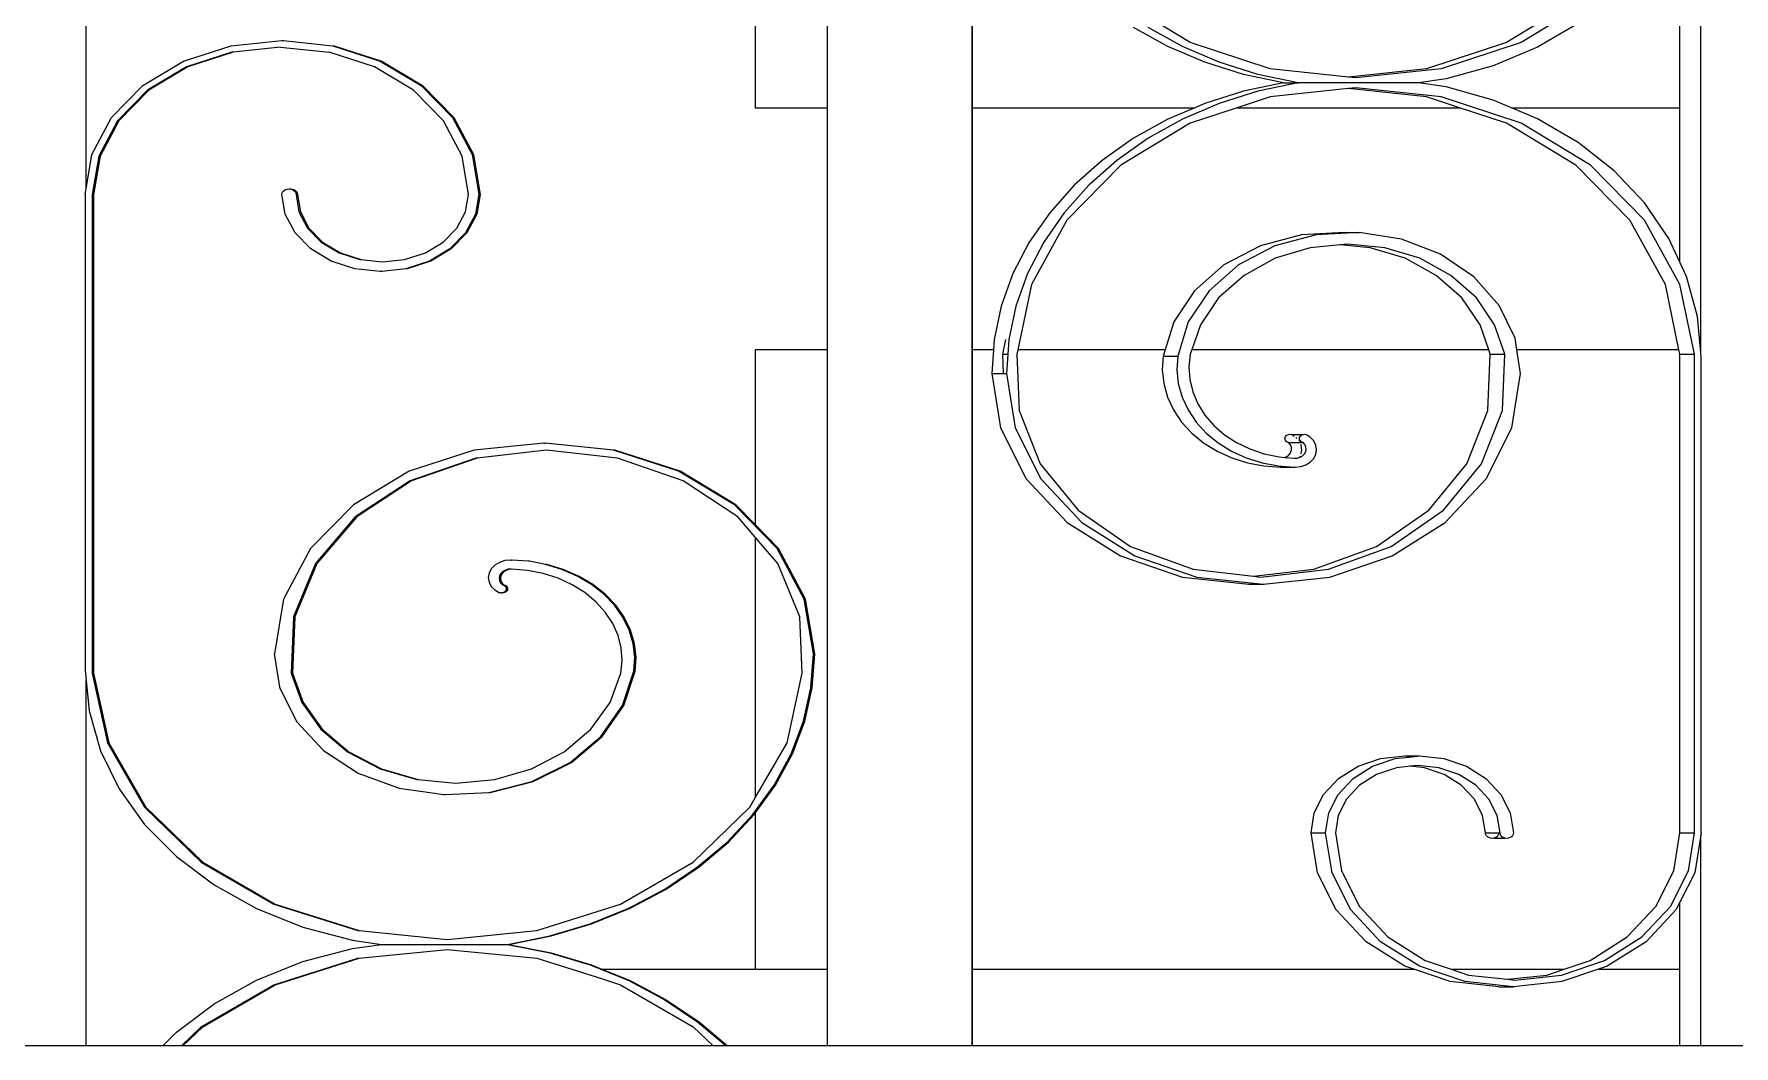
# Model space of a CAD drawing. Header units: millimetres. Extents: x 173236 to 801264, y -94969 to 615039.
# Drawn here: x 397119.9 to 397414.3, y -2873.8 to -2698.6 of the extents above; entities that cross this region are included whole.
import ezdxf

# ---------------------------------------------------------------- set-up
doc = ezdxf.new("R2010")
doc.units = ezdxf.units.MM
doc.header["$MEASUREMENT"] = 0
for name, color, linetype in [('VOX-A-ELEV-1-NEAR', 130, 'Continuous'), ('VOX-A-ELEV-3', 135, 'Continuous'), ('VOX-A-WALL-PATT', 233, 'Continuous')]:
    doc.layers.add(name, color=color, linetype=linetype)

# ---------------------------------------------------------------- blocks, each defined once
blk = doc.blocks.new('west stsircase')
at = {"layer": 'VOX-A-WALL-PATT'}
for p, q in [((1460969.84, -2523.82), (1460969.82, -2016.08)), ((1460932.27, -2035.48), (1460932.27, -2361.39)), ((1460816.43, -2375.41), (1460816.43, -2094.52)), ((1460944.8, -2361.39), (1460944.8, -2254.19)), ((1460969.89, -2361.39), (1460969.89, -2254.19)), ((1461096, -2403.85), (1461096, -2310.33)), ((1461092.39, -2361.39), (1461092.39, -2326.04)), ((1461007.61, -2350.11), (1460995.61, -2342.84)), ((1461074.36, -2342.84), (1461062.37, -2350.11)), ((1461076.89, -2342.84), (1461064.89, -2350.11)), ((1461003.74, -2350.81), (1460997.8, -2347.51)), ((1461006.27, -2350.81), (1461000.33, -2347.51)), ((1461074.77, -2346.79), (1461067.75, -2350.89)), ((1460833.3, -2353.31), (1460841.51, -2350.65)), ((1460841.62, -2351.78), (1460833.77, -2354.32)), ((1460841.86, -2351.78), (1460834, -2354.32)), ((1460841.51, -2350.65), (1460850.33, -2349.74)), ((1460841.86, -2351.78), (1460841.62, -2351.78)), ((1460850.06, -2350.91), (1460841.86, -2351.78)), ((1460850.06, -2350.91), (1460858.49, -2351.78)), ((1460850.33, -2349.74), (1460850.57, -2349.74)), ((1460850.57, -2349.74), (1460859.15, -2350.65)), ((1460866.35, -2354.32), (1460858.49, -2351.78)), ((1460859.15, -2350.65), (1460867.36, -2353.31)), ((1460859.15, -2350.65), (1460859.38, -2350.65)), ((1460859.38, -2350.65), (1460867.6, -2353.31)), ((1461010.1, -2353.53), (1461003.74, -2350.81)), ((1461012.63, -2353.53), (1461006.27, -2350.81)), ((1461021.45, -2354.67), (1461007.61, -2350.11)), ((1461062.37, -2350.11), (1461048.53, -2354.67)), ((1461064.89, -2350.11), (1461051.05, -2354.67)), ((1461067.75, -2350.89), (1461060.08, -2354.11)), ((1460826.24, -2357.55), (1460833.3, -2353.31)), ((1460833.77, -2354.32), (1460827.02, -2358.37)), ((1460834, -2354.32), (1460827.25, -2358.37)), ((1460873.09, -2358.37), (1460866.35, -2354.32)), ((1460867.36, -2353.31), (1460874.42, -2357.55)), ((1460867.6, -2353.31), (1460874.66, -2357.55)), ((1461016.8, -2355.63), (1461010.1, -2353.53)), ((1461019.33, -2355.63), (1461012.63, -2353.53)), ((1461034.99, -2356.1), (1461021.45, -2354.67)), ((1461048.53, -2354.67), (1461034.99, -2356.1)), ((1461051.05, -2354.67), (1461036.25, -2356.23)), ((1461060.08, -2354.11), (1461051.92, -2356.37)), ((1460820.83, -2363.07), (1460826.24, -2357.55)), ((1460874.42, -2357.55), (1460879.83, -2363.07)), ((1460874.66, -2357.55), (1460880.07, -2363.07)), ((1461023.75, -2357.09), (1461016.8, -2355.63)), ((1461023.75, -2357.09), (1461016.8, -2358.55)), ((1461026.27, -2357.09), (1461019.33, -2355.63)), ((1461026.27, -2357.09), (1461019.33, -2358.55)), ((1461023.75, -2357.09), (1461026.27, -2357.09)), ((1461047.14, -2357.09), (1461026.27, -2357.09)), ((1461036.25, -2356.23), (1461034.99, -2356.1)), ((1461051.92, -2356.37), (1461047.14, -2357.09)), ((1461051.92, -2357.8), (1461047.14, -2357.09)), ((1461060.08, -2360.07), (1461051.92, -2357.8)), ((1460827.02, -2358.37), (1460821.84, -2363.65)), ((1460827.25, -2358.37), (1460822.08, -2363.65)), ((1460878.27, -2363.65), (1460873.09, -2358.37)), ((1461012.63, -2360.65), (1461006.27, -2363.37)), ((1461010.1, -2360.65), (1461008.38, -2361.39)), ((1461016.8, -2358.55), (1461010.1, -2360.65)), ((1461019.33, -2358.55), (1461012.63, -2360.65)), ((1461021.45, -2359.5), (1461015.74, -2361.39)), ((1461034.99, -2358.08), (1461021.45, -2359.5)), ((1461036.25, -2357.95), (1461034.99, -2358.08)), ((1461048.53, -2359.5), (1461034.99, -2358.08)), ((1461051.05, -2359.5), (1461036.25, -2357.95)), ((1461054.23, -2361.39), (1461048.53, -2359.5)), ((1461064.89, -2364.07), (1461051.05, -2359.5)), ((1461063.22, -2361.39), (1461060.08, -2360.07)), ((1460817.42, -2369.49), (1460820.83, -2363.07)), ((1460821.84, -2363.65), (1460818.59, -2369.8)), ((1460822.08, -2363.65), (1460818.82, -2369.8)), ((1460881.52, -2369.8), (1460878.27, -2363.65)), ((1460879.83, -2363.07), (1460883.24, -2369.49)), ((1460880.07, -2363.07), (1460883.47, -2369.49)), ((1460932.27, -2361.39), (1460944.8, -2361.39)), ((1460944.8, -2403.33), (1460944.8, -2361.39)), ((1460969.89, -2361.39), (1461008.38, -2361.39)), ((1460969.89, -2403.33), (1460969.89, -2361.39)), ((1461003.74, -2363.37), (1460997.8, -2366.66)), ((1461006.27, -2363.37), (1461000.33, -2366.66)), ((1461008.38, -2361.39), (1461003.74, -2363.37)), ((1461015.74, -2361.39), (1461007.61, -2364.07)), ((1461015.74, -2361.39), (1461054.23, -2361.39)), ((1461062.37, -2364.07), (1461054.23, -2361.39)), ((1461063.22, -2361.39), (1461092.39, -2361.39)), ((1461067.75, -2363.29), (1461063.22, -2361.39)), ((1461074.77, -2367.39), (1461067.75, -2363.29)), ((1461092.39, -2388.13), (1461092.39, -2361.39)), ((1460997.8, -2366.66), (1460992.36, -2370.5)), ((1461000.33, -2366.66), (1460994.89, -2370.5)), ((1461007.61, -2364.07), (1460995.61, -2371.34)), ((1461074.36, -2371.34), (1461062.37, -2364.07)), ((1461076.89, -2371.34), (1461064.89, -2364.07)), ((1460816.43, -2375.41), (1460817.42, -2369.49)), ((1460883.24, -2369.49), (1460884.4, -2376.39)), ((1460883.47, -2369.49), (1460884.64, -2376.39)), ((1461080.98, -2372.29), (1461074.77, -2367.39)), ((1460818.59, -2369.8), (1460817.48, -2376.39)), ((1460818.82, -2369.8), (1460817.71, -2376.39)), ((1460882.63, -2376.39), (1460881.52, -2369.8)), ((1460995.61, -2371.34), (1460986.24, -2380.86)), ((1460992.36, -2370.5), (1460987.49, -2374.81)), ((1460994.89, -2370.5), (1460990.02, -2374.81)), ((1461083.73, -2380.86), (1461074.36, -2371.34)), ((1461086.26, -2380.86), (1461076.89, -2371.34)), ((1461086.25, -2377.87), (1461080.98, -2372.29)), ((1460816.26, -2376.39), (1460816.43, -2375.41)), ((1460850.94, -2375.57), (1460851.23, -2375.47)), ((1460851.23, -2375.47), (1460851.55, -2375.44)), ((1460851.55, -2375.44), (1460851.66, -2375.45)), ((1460851.66, -2375.45), (1460851.78, -2375.44)), ((1460851.78, -2375.44), (1460851.86, -2375.47)), ((1460851.86, -2375.47), (1460852.15, -2375.57)), ((1460851.86, -2375.47), (1460852.1, -2375.47)), ((1460852.1, -2375.47), (1460852.39, -2375.57)), ((1460987.49, -2374.81), (1460983.26, -2379.56)), ((1460990.02, -2374.81), (1460985.79, -2379.56)), ((1460816.26, -2376.39), (1460816.26, -2458.76)), ((1460817.48, -2376.39), (1460817.48, -2459.25)), ((1460817.48, -2376.39), (1460817.71, -2376.39)), ((1460817.71, -2376.39), (1460817.71, -2459.25)), ((1460850.33, -2376.39), (1460850.37, -2376.15)), ((1460850.91, -2379.84), (1460850.33, -2376.39)), ((1460850.37, -2376.15), (1460850.49, -2375.92)), ((1460850.49, -2375.92), (1460850.69, -2375.72)), ((1460850.69, -2375.72), (1460850.94, -2375.57)), ((1460852.15, -2375.57), (1460852.4, -2375.72)), ((1460852.39, -2375.57), (1460852.64, -2375.72)), ((1460852.4, -2375.72), (1460852.6, -2375.92)), ((1460852.6, -2375.92), (1460852.72, -2376.15)), ((1460852.64, -2375.72), (1460852.83, -2375.92)), ((1460852.72, -2376.15), (1460852.76, -2376.39)), ((1460852.76, -2376.39), (1460853.27, -2379.42)), ((1460852.76, -2376.39), (1460853, -2376.39)), ((1460852.83, -2375.92), (1460852.96, -2376.15)), ((1460852.96, -2376.15), (1460853, -2376.39)), ((1460853, -2376.39), (1460853.51, -2379.42)), ((1460882.13, -2379.42), (1460882.63, -2376.39)), ((1460884.4, -2376.39), (1460883.82, -2379.84)), ((1460884.64, -2376.39), (1460884.05, -2379.84)), ((1460884.4, -2376.39), (1460884.64, -2376.39)), ((1461090.48, -2384.03), (1461086.25, -2377.87)), ((1460852.61, -2383.05), (1460850.91, -2379.84)), ((1460853.27, -2379.42), (1460854.76, -2382.23)), ((1460853.51, -2379.42), (1460855, -2382.23)), ((1460880.63, -2382.23), (1460882.13, -2379.42)), ((1460883.82, -2379.84), (1460882.12, -2383.05)), ((1460884.05, -2379.84), (1460882.35, -2383.05)), ((1460983.26, -2379.56), (1460979.72, -2384.67)), ((1460986.24, -2380.86), (1460980.11, -2392.01)), ((1460985.79, -2379.56), (1460982.24, -2384.67)), ((1461089.87, -2392.01), (1461083.73, -2380.86)), ((1461092.39, -2392.01), (1461086.26, -2380.86)), ((1460855.32, -2385.81), (1460852.61, -2383.05)), ((1460854.76, -2382.23), (1460857.14, -2384.65)), ((1460855, -2382.23), (1460857.37, -2384.65)), ((1460878.26, -2384.65), (1460880.63, -2382.23)), ((1460882.12, -2383.05), (1460879.41, -2385.81)), ((1460882.35, -2383.05), (1460879.65, -2385.81)), ((1461026.85, -2383.4), (1461019.75, -2385.3)), ((1461029.38, -2383.4), (1461022.27, -2385.3)), ((1461034.31, -2383.01), (1461026.85, -2383.4)), ((1461036.84, -2383.01), (1461029.38, -2383.4)), ((1461034.31, -2383.01), (1461036.84, -2383.01)), ((1461044.18, -2384.15), (1461036.84, -2383.01)), ((1461050.95, -2386.75), (1461044.18, -2384.15)), ((1461092.39, -2388.13), (1461090.48, -2384.03)), ((1460858.85, -2387.93), (1460855.32, -2385.81)), ((1460857.14, -2384.65), (1460860.23, -2386.51)), ((1460857.37, -2384.65), (1460860.47, -2386.51)), ((1460860.23, -2386.51), (1460863.83, -2387.68)), ((1460860.47, -2386.51), (1460864.07, -2387.68)), ((1460871.56, -2387.68), (1460875.17, -2386.51)), ((1460875.17, -2386.51), (1460878.26, -2384.65)), ((1460879.41, -2385.81), (1460875.88, -2387.93)), ((1460879.65, -2385.81), (1460876.12, -2387.93)), ((1460979.72, -2384.67), (1460976.91, -2390.09)), ((1460982.24, -2384.67), (1460979.44, -2390.09)), ((1461019.75, -2385.3), (1461013.44, -2388.6)), ((1461022.27, -2385.3), (1461015.97, -2388.6)), ((1461028.39, -2385.62), (1461022.31, -2387.46)), ((1461033.57, -2385.12), (1461028.39, -2385.62)), ((1461034.83, -2385), (1461033.57, -2385.12)), ((1461038.74, -2385.62), (1461033.57, -2385.12)), ((1461041.27, -2385.62), (1461034.83, -2385)), ((1461044.82, -2387.46), (1461038.74, -2385.62)), ((1461047.35, -2387.46), (1461041.27, -2385.62)), ((1461056.71, -2390.66), (1461050.95, -2386.75)), ((1460862.96, -2389.26), (1460858.85, -2387.93)), ((1460867.36, -2389.72), (1460862.96, -2389.26)), ((1460863.83, -2387.68), (1460864.07, -2387.68)), ((1460864.07, -2387.68), (1460867.7, -2388.08)), ((1460867.36, -2389.72), (1460867.48, -2389.7)), ((1460867.6, -2389.72), (1460867.48, -2389.7)), ((1460871.77, -2389.26), (1460867.6, -2389.72)), ((1460867.7, -2388.08), (1460871.56, -2387.68)), ((1460875.88, -2387.93), (1460871.77, -2389.26)), ((1460872.01, -2389.26), (1460871.77, -2389.26)), ((1460876.12, -2387.93), (1460872.01, -2389.26)), ((1460976.91, -2390.09), (1460974.88, -2395.72)), ((1460979.44, -2390.09), (1460977.41, -2395.72)), ((1461013.44, -2388.6), (1461008.34, -2393.07)), ((1461015.97, -2388.6), (1461010.86, -2393.07)), ((1461022.31, -2387.46), (1461016.92, -2390.41)), ((1461050.21, -2390.41), (1461044.82, -2387.46)), ((1461052.74, -2390.41), (1461047.35, -2387.46)), ((1461093.56, -2390.62), (1461092.39, -2388.13)), ((1460980.11, -2392.01), (1460977.75, -2403.33)), ((1461008.34, -2393.07), (1461004.75, -2398.45)), ((1461010.86, -2393.07), (1461007.27, -2398.45)), ((1461016.92, -2390.41), (1461012.52, -2394.32)), ((1461054.61, -2394.32), (1461050.21, -2390.41)), ((1461057.14, -2394.32), (1461052.74, -2390.41)), ((1461061.11, -2395.61), (1461056.71, -2390.66)), ((1461092.23, -2403.33), (1461089.87, -2392.01)), ((1461094.9, -2404.07), (1461092.39, -2392.01)), ((1461095.43, -2397.52), (1461093.56, -2390.62)), ((1460974.88, -2395.72), (1460973.66, -2401.52)), ((1460977.41, -2395.72), (1460976.18, -2401.52)), ((1461012.52, -2394.32), (1461009.35, -2398.95)), ((1461057.78, -2398.95), (1461054.61, -2394.32)), ((1461060.3, -2398.95), (1461057.14, -2394.32)), ((1461063.86, -2401.31), (1461061.11, -2395.61)), ((1461004.75, -2398.45), (1461003.24, -2403.33)), ((1461007.27, -2398.45), (1461005.43, -2404.39)), ((1461009.35, -2398.95), (1461007.85, -2403.33)), ((1461059.28, -2403.33), (1461057.78, -2398.95)), ((1461062.06, -2404.07), (1461060.3, -2398.95)), ((1461096, -2403.85), (1461095.43, -2397.52)), ((1460973.66, -2401.52), (1460973.53, -2403.33)), ((1460975.6, -2401.52), (1460975.07, -2404.07)), ((1460976.18, -2401.52), (1460976, -2404.07)), ((1461064.17, -2403.33), (1461063.86, -2401.31)), ((1460932.27, -2403.33), (1460932.27, -2433.55)), ((1460944.8, -2403.33), (1460932.27, -2403.33)), ((1460944.8, -2510.53), (1460944.8, -2403.33)), ((1460973.53, -2403.33), (1460969.89, -2403.33)), ((1460969.89, -2510.53), (1460969.89, -2403.33)), ((1460973.53, -2403.33), (1460973.24, -2407.39)), ((1460975.07, -2404.07), (1460975.2, -2407.39)), ((1460975.07, -2404.07), (1460976, -2404.07)), ((1460976, -2404.07), (1460975.77, -2407.39)), ((1460977.75, -2403.33), (1460977.59, -2404.07)), ((1460977.59, -2404.07), (1460977.98, -2413.78)), ((1461003.24, -2403.33), (1460977.75, -2403.33)), ((1461002.91, -2404.39), (1461002.75, -2406.77)), ((1461003.24, -2403.33), (1461002.91, -2404.39)), ((1461002.91, -2404.39), (1461005.43, -2404.39)), ((1461005.43, -2404.39), (1461005.28, -2406.77)), ((1461007.6, -2404.07), (1461007.36, -2406.25)), ((1461007.85, -2403.33), (1461007.6, -2404.07)), ((1461059.28, -2403.33), (1461007.85, -2403.33)), ((1461059.16, -2413.78), (1461059.54, -2404.07)), ((1461059.54, -2404.07), (1461059.28, -2403.33)), ((1461059.54, -2404.07), (1461062.06, -2404.07)), ((1461061.68, -2413.78), (1461062.06, -2404.07)), ((1461092.23, -2403.33), (1461064.17, -2403.33)), ((1461064.8, -2407.39), (1461064.17, -2403.33)), ((1461092.38, -2404.07), (1461092.23, -2403.33)), ((1461092.38, -2404.07), (1461094.9, -2404.07)), ((1461092.38, -2486.93), (1461092.38, -2404.07)), ((1461094.9, -2486.93), (1461094.9, -2404.07)), ((1461096.06, -2404.56), (1461096, -2403.85)), ((1461096.06, -2486.93), (1461096.06, -2404.56)), ((1460973.24, -2407.39), (1460974.76, -2416.83)), ((1460973.24, -2407.39), (1460975.2, -2407.39)), ((1460975.2, -2407.39), (1460975.77, -2407.39)), ((1460975.77, -2407.39), (1460977.28, -2416.83)), ((1461002.75, -2406.77), (1461003, -2409.15)), ((1461005.28, -2406.77), (1461005.53, -2409.15)), ((1461007.36, -2406.25), (1461007.51, -2408.44)), ((1461063.28, -2416.83), (1461064.8, -2407.39)), ((1461003, -2409.15), (1461003.66, -2411.48)), ((1461005.53, -2409.15), (1461006.18, -2411.48)), ((1461007.51, -2408.44), (1461008.03, -2410.59)), ((1461008.03, -2410.59), (1461008.91, -2412.66)), ((1460977.98, -2413.78), (1460981.61, -2423.02)), ((1461003.66, -2411.48), (1461004.7, -2413.71)), ((1461004.7, -2413.71), (1461006.11, -2415.8)), ((1461006.18, -2411.48), (1461007.22, -2413.71)), ((1461007.22, -2413.71), (1461008.63, -2415.8)), ((1461008.91, -2412.66), (1461010.14, -2414.61)), ((1461055.52, -2423.02), (1461059.16, -2413.78)), ((1461058.04, -2423.02), (1461061.68, -2413.78)), ((1461006.11, -2415.8), (1461007.86, -2417.71)), ((1461008.63, -2415.8), (1461010.38, -2417.71)), ((1461010.14, -2414.61), (1461011.69, -2416.4)), ((1461011.69, -2416.4), (1461013.53, -2417.99)), ((1460895.68, -2419.44), (1460883.61, -2420.68)), ((1460895.68, -2419.44), (1460895.92, -2419.44)), ((1460907.76, -2420.68), (1460895.92, -2419.44)), ((1460974.76, -2416.83), (1460979.21, -2425.63)), ((1460977.28, -2416.83), (1460981.73, -2425.63)), ((1461007.86, -2417.71), (1461009.91, -2419.41)), ((1461009.91, -2419.41), (1461012.24, -2420.85)), ((1461010.38, -2417.71), (1461012.44, -2419.41)), ((1461012.44, -2419.41), (1461014.76, -2420.85)), ((1461013.53, -2417.99), (1461015.62, -2419.35)), ((1461015.62, -2419.35), (1461017.93, -2420.46)), ((1461023.98, -2418.64), (1461024.01, -2418.46)), ((1461024.01, -2418.83), (1461023.98, -2418.64)), ((1461024.01, -2418.46), (1461024.1, -2418.28)), ((1461024.09, -2419.01), (1461024.01, -2418.83)), ((1461024.23, -2419.16), (1461024.09, -2419.01)), ((1461024.1, -2418.28), (1461024.24, -2418.14)), ((1461024.41, -2419.27), (1461024.23, -2419.16)), ((1461024.24, -2418.14), (1461024.43, -2418.02)), ((1461024.62, -2419.35), (1461024.41, -2419.27)), ((1461024.43, -2418.02), (1461024.64, -2417.95)), ((1461024.92, -2419.69), (1461024.62, -2419.35)), ((1461024.62, -2419.35), (1461026.59, -2419.35)), ((1461024.64, -2417.95), (1461024.87, -2417.93)), ((1461024.87, -2417.93), (1461025.1, -2417.96)), ((1461025.1, -2417.96), (1461027.15, -2417.96)), ((1461025.2, -2418.02), (1461025.1, -2417.96)), ((1461025.62, -2418.28), (1461025.38, -2418.14)), ((1461026.05, -2418.64), (1461025.88, -2418.46)), ((1461026.45, -2419.07), (1461026.39, -2419.01)), ((1461026.5, -2419.16), (1461026.45, -2419.07)), ((1461026.5, -2418.64), (1461026.54, -2418.46)), ((1461026.53, -2418.83), (1461026.5, -2418.64)), ((1461026.62, -2419.01), (1461026.53, -2418.83)), ((1461026.54, -2418.46), (1461026.63, -2418.28)), ((1461026.59, -2419.35), (1461026.56, -2419.27)), ((1461026.59, -2419.35), (1461027.15, -2419.35)), ((1461026.75, -2419.16), (1461026.62, -2419.01)), ((1461026.63, -2418.28), (1461026.77, -2418.14)), ((1461026.94, -2419.27), (1461026.75, -2419.16)), ((1461026.77, -2418.14), (1461026.95, -2418.02)), ((1461027.15, -2419.35), (1461026.94, -2419.27)), ((1461026.95, -2418.02), (1461027.15, -2417.96)), ((1461027.15, -2417.96), (1461027.39, -2417.93)), ((1461027.45, -2419.69), (1461027.15, -2419.35)), ((1461027.39, -2417.93), (1461027.62, -2417.96)), ((1461028.39, -2418.44), (1461027.62, -2417.96)), ((1461028.98, -2419.07), (1461028.39, -2418.44)), ((1461029.35, -2419.8), (1461028.98, -2419.07)), ((1461058.83, -2425.63), (1461063.28, -2416.83)), ((1460883.61, -2420.68), (1460872.36, -2424.33)), ((1460883.87, -2422.04), (1460872.53, -2425.99)), ((1460884.1, -2422.04), (1460872.77, -2425.99)), ((1460884.1, -2422.04), (1460883.87, -2422.04)), ((1460896.16, -2420.68), (1460884.1, -2422.04)), ((1460908.45, -2422.04), (1460896.16, -2420.68)), ((1460919.01, -2424.33), (1460907.76, -2420.68)), ((1460907.99, -2420.68), (1460907.76, -2420.68)), ((1460919.25, -2424.33), (1460907.99, -2420.68)), ((1460919.79, -2425.99), (1460908.45, -2422.04)), ((1461012.24, -2420.85), (1461014.79, -2422.01)), ((1461014.76, -2420.85), (1461017.31, -2422.01)), ((1461014.79, -2422.01), (1461017.5, -2422.87)), ((1461017.31, -2422.01), (1461020.03, -2422.87)), ((1461017.93, -2420.46), (1461020.4, -2421.3)), ((1461020.4, -2421.3), (1461022.99, -2421.84)), ((1461022.99, -2421.84), (1461023.98, -2421.92)), ((1461023.98, -2421.92), (1461024.12, -2421.88)), ((1461023.98, -2421.92), (1461025.65, -2422.07)), ((1461024.12, -2421.88), (1461024.54, -2421.63)), ((1461024.54, -2421.63), (1461024.86, -2421.31)), ((1461024.86, -2421.31), (1461025.08, -2420.92)), ((1461025.11, -2420.08), (1461024.92, -2419.69)), ((1461025.08, -2420.92), (1461025.16, -2420.5)), ((1461025.16, -2420.5), (1461025.11, -2420.08)), ((1461025.65, -2422.07), (1461026.16, -2422.03)), ((1461026.16, -2422.03), (1461026.55, -2421.91)), ((1461026.55, -2421.91), (1461026.69, -2421.63)), ((1461026.55, -2421.91), (1461026.64, -2421.88)), ((1461026.64, -2421.88), (1461027.06, -2421.63)), ((1461026.82, -2419.8), (1461026.77, -2419.69)), ((1461026.95, -2420.59), (1461026.82, -2419.8)), ((1461026.83, -2421.31), (1461026.95, -2420.59)), ((1461027.06, -2421.63), (1461027.39, -2421.31)), ((1461027.39, -2421.31), (1461027.6, -2420.92)), ((1461027.63, -2420.08), (1461027.45, -2419.69)), ((1461027.6, -2420.92), (1461027.68, -2420.5)), ((1461027.68, -2420.5), (1461027.63, -2420.08)), ((1461028.39, -2422.73), (1461028.98, -2422.1)), ((1461028.98, -2422.1), (1461029.35, -2421.37)), ((1461029.47, -2420.59), (1461029.35, -2419.8)), ((1461029.35, -2421.37), (1461029.47, -2420.59)), ((1460872.36, -2424.33), (1460862.69, -2430.13)), ((1460928.67, -2430.13), (1460919.01, -2424.33)), ((1460928.91, -2430.13), (1460919.25, -2424.33)), ((1460981.61, -2423.02), (1460988.22, -2431.08)), ((1461017.5, -2422.87), (1461020.34, -2423.41)), ((1461020.03, -2422.87), (1461022.87, -2423.41)), ((1461020.34, -2423.41), (1461023.24, -2423.62)), ((1461022.87, -2423.41), (1461024.2, -2423.52)), ((1461023.24, -2423.62), (1461024.2, -2423.52)), ((1461023.24, -2423.62), (1461025.77, -2423.62)), ((1461024.2, -2423.52), (1461024.23, -2423.51)), ((1461024.23, -2423.51), (1461025.77, -2423.62)), ((1461025.77, -2423.62), (1461026.73, -2423.52)), ((1461026.73, -2423.52), (1461027.62, -2423.22)), ((1461027.62, -2423.22), (1461028.39, -2422.73)), ((1461048.91, -2431.08), (1461055.52, -2423.02)), ((1461051.44, -2431.08), (1461058.04, -2423.02)), ((1460872.53, -2425.99), (1460863.03, -2432.24)), ((1460872.77, -2425.99), (1460863.27, -2432.24)), ((1460929.29, -2432.24), (1460919.79, -2425.99)), ((1460979.21, -2425.63), (1460986.28, -2433.19)), ((1460981.73, -2425.63), (1460988.81, -2433.19)), ((1461051.76, -2433.19), (1461058.83, -2425.63)), ((1460862.69, -2430.13), (1460855.28, -2437.69)), ((1460936.09, -2437.69), (1460928.67, -2430.13)), ((1460932.27, -2433.55), (1460928.91, -2430.13)), ((1460988.22, -2431.08), (1460997.28, -2437.33)), ((1461039.85, -2437.33), (1461048.91, -2431.08)), ((1461042.37, -2437.33), (1461051.44, -2431.08)), ((1460863.03, -2432.24), (1460856.11, -2440.3)), ((1460863.27, -2432.24), (1460856.34, -2440.3)), ((1460932.27, -2435.71), (1460929.29, -2432.24)), ((1460936.32, -2437.69), (1460932.27, -2433.55)), ((1460986.28, -2433.19), (1460995.5, -2438.99)), ((1460988.81, -2433.19), (1460998.03, -2438.99)), ((1461042.54, -2438.99), (1461051.76, -2433.19)), ((1460932.27, -2435.71), (1460932.27, -2480.88)), ((1460936.21, -2440.3), (1460932.27, -2435.71)), ((1460997.28, -2437.33), (1461008.1, -2441.28)), ((1461029.03, -2441.28), (1461039.85, -2437.33)), ((1461031.56, -2441.28), (1461042.37, -2437.33)), ((1460855.28, -2437.69), (1460850.62, -2446.49)), ((1460887.99, -2440.1), (1460887.19, -2440.59)), ((1460888.93, -2439.8), (1460887.99, -2440.1)), ((1460889.93, -2439.7), (1460888.93, -2439.8)), ((1460889.93, -2439.7), (1460890.07, -2439.71)), ((1460890.17, -2439.7), (1460890.07, -2439.71)), ((1460892.98, -2439.91), (1460890.17, -2439.7)), ((1460893.21, -2439.91), (1460892.98, -2439.91)), ((1460895.95, -2440.45), (1460893.21, -2439.91)), ((1460940.75, -2446.49), (1460936.09, -2437.69)), ((1460940.98, -2446.49), (1460936.32, -2437.69)), ((1460995.5, -2438.99), (1461006.24, -2442.64)), ((1460998.03, -2438.99), (1461008.76, -2442.64)), ((1461031.8, -2442.64), (1461042.54, -2438.99)), ((1460856.11, -2440.3), (1460852.3, -2449.54)), ((1460856.34, -2440.3), (1460852.53, -2449.54)), ((1460886.18, -2441.95), (1460886.05, -2442.73)), ((1460886.05, -2442.73), (1460886.18, -2443.52)), ((1460886.57, -2441.22), (1460886.18, -2441.95)), ((1460887.19, -2440.59), (1460886.57, -2441.22)), ((1460888.02, -2442.4), (1460887.93, -2442.81)), ((1460887.93, -2442.81), (1460887.98, -2443.24)), ((1460888.24, -2442.01), (1460888.02, -2442.4)), ((1460888.25, -2442.4), (1460888.16, -2442.81)), ((1460888.16, -2442.81), (1460888.22, -2443.24)), ((1460888.58, -2441.69), (1460888.24, -2442.01)), ((1460888.47, -2442.01), (1460888.25, -2442.4)), ((1460888.81, -2441.69), (1460888.47, -2442.01)), ((1460889.02, -2441.44), (1460888.58, -2441.69)), ((1460889.25, -2441.44), (1460888.81, -2441.69)), ((1460889.52, -2441.29), (1460889.02, -2441.44)), ((1460889.76, -2441.29), (1460889.25, -2441.44)), ((1460889.76, -2441.29), (1460889.52, -2441.29)), ((1460890.06, -2441.25), (1460889.76, -2441.29)), ((1460892.85, -2441.48), (1460890.06, -2441.25)), ((1460895.56, -2442.02), (1460892.85, -2441.48)), ((1460898.15, -2442.86), (1460895.56, -2442.02)), ((1460898.8, -2441.31), (1460895.95, -2440.45)), ((1460896.19, -2440.45), (1460895.95, -2440.45)), ((1460899.04, -2441.31), (1460896.19, -2440.45)), ((1460900.57, -2443.97), (1460898.15, -2442.86)), ((1460901.47, -2442.47), (1460898.8, -2441.31)), ((1460901.7, -2442.47), (1460899.04, -2441.31)), ((1460903.9, -2443.91), (1460901.47, -2442.47)), ((1460904.14, -2443.91), (1460901.7, -2442.47)), ((1460940.02, -2449.54), (1460936.21, -2440.3)), ((1461006.24, -2442.64), (1461017.76, -2443.88)), ((1461008.1, -2441.28), (1461018.57, -2442.49)), ((1461008.76, -2442.64), (1461020.28, -2443.88)), ((1461018.57, -2442.49), (1461029.03, -2441.28)), ((1461018.57, -2442.49), (1461019.83, -2442.64)), ((1461019.83, -2442.64), (1461031.56, -2441.28)), ((1461020.28, -2443.88), (1461031.8, -2442.64)), ((1460886.18, -2443.52), (1460886.57, -2444.25)), ((1460886.57, -2444.25), (1460887.19, -2444.88)), ((1460887.19, -2444.88), (1460887.99, -2445.36)), ((1460887.98, -2443.24), (1460888.17, -2443.63)), ((1460888.23, -2445.39), (1460887.99, -2445.36)), ((1460888.17, -2443.63), (1460888.49, -2443.97)), ((1460888.22, -2443.24), (1460888.41, -2443.63)), ((1460888.23, -2445.39), (1460888.36, -2445.38)), ((1460888.47, -2445.39), (1460888.36, -2445.38)), ((1460888.41, -2443.63), (1460888.73, -2443.97)), ((1460888.69, -2445.3), (1460888.47, -2445.39)), ((1460888.71, -2445.37), (1460888.47, -2445.39)), ((1460888.49, -2443.97), (1460888.71, -2444.05)), ((1460888.49, -2443.97), (1460888.73, -2443.97)), ((1460888.89, -2445.18), (1460888.69, -2445.3)), ((1460888.71, -2444.05), (1460888.9, -2444.16)), ((1460888.93, -2445.3), (1460888.71, -2445.37)), ((1460888.73, -2443.97), (1460888.95, -2444.05)), ((1460889.04, -2445.04), (1460888.89, -2445.18)), ((1460888.9, -2444.16), (1460889.05, -2444.31)), ((1460889.12, -2445.18), (1460888.93, -2445.3)), ((1460888.95, -2444.05), (1460889.14, -2444.16)), ((1460889.13, -2444.86), (1460889.04, -2445.04)), ((1460889.05, -2444.31), (1460889.14, -2444.49)), ((1460889.27, -2445.04), (1460889.12, -2445.18)), ((1460889.16, -2444.68), (1460889.13, -2444.86)), ((1460889.14, -2444.16), (1460889.28, -2444.31)), ((1460889.14, -2444.49), (1460889.16, -2444.68)), ((1460889.37, -2444.86), (1460889.27, -2445.04)), ((1460889.28, -2444.31), (1460889.37, -2444.49)), ((1460889.37, -2444.49), (1460889.4, -2444.68)), ((1460889.4, -2444.68), (1460889.37, -2444.86)), ((1460902.76, -2445.33), (1460900.57, -2443.97)), ((1460904.69, -2446.92), (1460902.76, -2445.33)), ((1460906.06, -2445.61), (1460903.9, -2443.91)), ((1460906.3, -2445.61), (1460904.14, -2443.91)), ((1460907.89, -2447.52), (1460906.06, -2445.61)), ((1460908.13, -2447.52), (1460906.3, -2445.61)), ((1461017.76, -2443.88), (1461020.28, -2443.88)), ((1460850.62, -2446.49), (1460849.03, -2455.93)), ((1460906.32, -2448.71), (1460904.69, -2446.92)), ((1460907.6, -2450.66), (1460906.32, -2448.71)), ((1460909.37, -2449.61), (1460907.89, -2447.52)), ((1460909.61, -2449.61), (1460908.13, -2447.52)), ((1460942.34, -2455.93), (1460940.75, -2446.49)), ((1460942.57, -2455.93), (1460940.98, -2446.49)), ((1460852.3, -2449.54), (1460851.9, -2459.25)), ((1460852.53, -2449.54), (1460852.13, -2459.25)), ((1460908.53, -2452.73), (1460907.6, -2450.66)), ((1460910.46, -2451.84), (1460909.37, -2449.61)), ((1460910.7, -2451.84), (1460909.61, -2449.61)), ((1460911.15, -2454.17), (1460910.46, -2451.84)), ((1460911.38, -2454.17), (1460910.7, -2451.84)), ((1460940.42, -2459.25), (1460940.02, -2449.54)), ((1460909.07, -2454.88), (1460908.53, -2452.73)), ((1460909.22, -2457.07), (1460909.07, -2454.88)), ((1460911.41, -2456.55), (1460911.15, -2454.17)), ((1460911.65, -2456.55), (1460911.38, -2454.17)), ((1460850.01, -2462.01), (1460849.03, -2455.93)), ((1460908.98, -2459.25), (1460909.22, -2457.07)), ((1460911.25, -2458.93), (1460911.41, -2456.55)), ((1460911.48, -2458.93), (1460911.65, -2456.55)), ((1460941.91, -2461.8), (1460942.34, -2455.93)), ((1460942.14, -2461.8), (1460942.57, -2455.93)), ((1460942.34, -2455.93), (1460942.57, -2455.93)), ((1460816.26, -2458.76), (1460816.43, -2460.52)), ((1460816.43, -2523.82), (1460816.43, -2460.52)), ((1460816.43, -2460.52), (1460816.92, -2465.8)), ((1460817.48, -2459.25), (1460820.11, -2471.31)), ((1460817.48, -2459.25), (1460817.71, -2459.25)), ((1460817.71, -2459.25), (1460820.34, -2471.31)), ((1460851.9, -2459.25), (1460852.13, -2459.25)), ((1460851.9, -2459.25), (1460853.74, -2464.36)), ((1460852.13, -2459.25), (1460853.98, -2464.36)), ((1460907.14, -2464.36), (1460908.98, -2459.25)), ((1460909.32, -2464.87), (1460911.25, -2458.93)), ((1460909.55, -2464.87), (1460911.48, -2458.93)), ((1460911.25, -2458.93), (1460911.48, -2458.93)), ((1460937.79, -2471.31), (1460940.42, -2459.25)), ((1460850.01, -2462.01), (1460852.9, -2467.71)), ((1460940.62, -2467.59), (1460941.91, -2461.8)), ((1460940.85, -2467.59), (1460942.14, -2461.8)), ((1460816.92, -2465.8), (1460818.89, -2472.7)), ((1460853.74, -2464.36), (1460857.06, -2469)), ((1460853.98, -2464.36), (1460857.29, -2469)), ((1460903.82, -2469), (1460907.14, -2464.36)), ((1460905.56, -2470.25), (1460909.32, -2464.87)), ((1460905.79, -2470.25), (1460909.55, -2464.87)), ((1460852.9, -2467.71), (1460857.51, -2472.66)), ((1460857.06, -2469), (1460861.67, -2472.91)), ((1460857.29, -2469), (1460861.91, -2472.91)), ((1460899.21, -2472.91), (1460903.82, -2469)), ((1460938.49, -2473.23), (1460940.62, -2467.59)), ((1460938.73, -2473.23), (1460940.85, -2467.59)), ((1460820.11, -2471.31), (1460826.54, -2482.46)), ((1460820.34, -2471.31), (1460826.78, -2482.46)), ((1460857.51, -2472.66), (1460863.55, -2476.57)), ((1460900.21, -2474.72), (1460905.56, -2470.25)), ((1460900.44, -2474.72), (1460905.79, -2470.25)), ((1460932.27, -2480.88), (1460937.79, -2471.31)), ((1460818.89, -2472.7), (1460822.12, -2479.29)), ((1460861.67, -2472.91), (1460867.32, -2475.86)), ((1460861.91, -2472.91), (1460867.55, -2475.86)), ((1460893.56, -2475.86), (1460899.21, -2472.91)), ((1460893.6, -2478.01), (1460900.21, -2474.72)), ((1460893.84, -2478.01), (1460900.44, -2474.72)), ((1460935.55, -2478.65), (1460938.49, -2473.23)), ((1460935.79, -2478.65), (1460938.73, -2473.23)), ((1461033.29, -2477.51), (1461036.65, -2475.39)), ((1461035.81, -2477.51), (1461039.18, -2475.39)), ((1461036.65, -2475.39), (1461040.57, -2474.06)), ((1461039.18, -2475.39), (1461043.1, -2474.06)), ((1461040.57, -2474.06), (1461044.78, -2473.6)), ((1461043.1, -2474.06), (1461046.04, -2473.74)), ((1461045.72, -2475.38), (1461043.3, -2475.64)), ((1461044.78, -2473.6), (1461046.04, -2473.74)), ((1461044.78, -2473.6), (1461047.3, -2473.6)), ((1461046.99, -2475.24), (1461045.72, -2475.38)), ((1461048.15, -2475.64), (1461045.72, -2475.38)), ((1461046.04, -2473.74), (1461047.3, -2473.6)), ((1461050.67, -2475.64), (1461046.99, -2475.24)), ((1461047.3, -2473.6), (1461051.51, -2474.06)), ((1461051.51, -2474.06), (1461055.43, -2475.39)), ((1461055.43, -2475.39), (1461058.8, -2477.51)), ((1460863.55, -2476.57), (1460870.64, -2479.17)), ((1460867.32, -2475.86), (1460873.69, -2477.7)), ((1460867.55, -2475.86), (1460873.93, -2477.7)), ((1460873.69, -2477.7), (1460873.93, -2477.7)), ((1460873.93, -2477.7), (1460880.44, -2478.32)), ((1460880.44, -2478.32), (1460887.19, -2477.7)), ((1460886.15, -2479.92), (1460893.6, -2478.01)), ((1460886.39, -2479.92), (1460893.84, -2478.01)), ((1460887.19, -2477.7), (1460893.56, -2475.86)), ((1461030.7, -2480.27), (1461033.29, -2477.51)), ((1461033.23, -2480.27), (1461035.81, -2477.51)), ((1461039.86, -2476.81), (1461036.91, -2478.67)), ((1461043.3, -2475.64), (1461039.86, -2476.81)), ((1461051.59, -2476.81), (1461048.15, -2475.64)), ((1461054.11, -2476.81), (1461050.67, -2475.64)), ((1461054.54, -2478.67), (1461051.59, -2476.81)), ((1461057.06, -2478.67), (1461054.11, -2476.81)), ((1461058.8, -2477.51), (1461061.38, -2480.27)), ((1460822.12, -2479.29), (1460826.54, -2485.45)), ((1460870.64, -2479.17), (1460878.34, -2480.31)), ((1460878.34, -2480.31), (1460878.57, -2480.31)), ((1460878.57, -2480.31), (1460886.15, -2479.92)), ((1460886.15, -2479.92), (1460886.39, -2479.92)), ((1460931.36, -2482.46), (1460932.27, -2480.88)), ((1460931.84, -2483.76), (1460935.55, -2478.65)), ((1460932.27, -2483.5), (1460935.79, -2478.65)), ((1461029.08, -2483.48), (1461030.7, -2480.27)), ((1461031.6, -2483.48), (1461033.23, -2480.27)), ((1461034.64, -2481.09), (1461033.22, -2483.9)), ((1461036.91, -2478.67), (1461034.64, -2481.09)), ((1461056.8, -2481.09), (1461054.54, -2478.67)), ((1461058.23, -2483.9), (1461056.8, -2481.09)), ((1461059.33, -2481.09), (1461057.06, -2478.67)), ((1461060.75, -2483.9), (1461059.33, -2481.09)), ((1461061.38, -2480.27), (1461063, -2483.48)), ((1460826.54, -2482.46), (1460836.36, -2491.98)), ((1460826.78, -2482.46), (1460836.6, -2491.98)), ((1460921.54, -2491.98), (1460931.36, -2482.46)), ((1460927.4, -2488.51), (1460931.84, -2483.76)), ((1460927.64, -2488.51), (1460932.07, -2483.76)), ((1460932.07, -2483.76), (1460932.27, -2483.5)), ((1460932.27, -2483.5), (1460932.27, -2510.53)), ((1461028.53, -2486.93), (1461029.08, -2483.48)), ((1461031.05, -2486.93), (1461031.6, -2483.48)), ((1461033.22, -2483.9), (1461032.73, -2486.93)), ((1461058.71, -2486.93), (1461058.23, -2483.9)), ((1461061.24, -2486.93), (1461060.75, -2483.9)), ((1461063, -2483.48), (1461063.56, -2486.93)), ((1460826.54, -2485.45), (1460832.07, -2491.03)), ((1461029.63, -2493.83), (1461028.53, -2486.93)), ((1461028.53, -2486.93), (1461031.05, -2486.93)), ((1461032.16, -2493.83), (1461031.05, -2486.93)), ((1461032.73, -2486.93), (1461033.79, -2493.52)), ((1461058.75, -2487.17), (1461058.71, -2486.93)), ((1461058.71, -2486.93), (1461061.03, -2486.93)), ((1461058.87, -2487.4), (1461058.75, -2487.17)), ((1461060.99, -2487.17), (1461060.88, -2487.4)), ((1461061.03, -2486.93), (1461060.99, -2487.17)), ((1461061.03, -2486.93), (1461061.24, -2486.93)), ((1461061.28, -2487.17), (1461061.24, -2486.93)), ((1461061.39, -2487.4), (1461061.28, -2487.17)), ((1461063.52, -2487.17), (1461063.4, -2487.4)), ((1461063.56, -2486.93), (1461063.52, -2487.17)), ((1461091.32, -2493.52), (1461092.38, -2486.93)), ((1461092.38, -2486.93), (1461094.9, -2486.93)), ((1461093.85, -2493.52), (1461094.9, -2486.93)), ((1461096, -2487.33), (1461094.96, -2493.83)), ((1461096.06, -2486.93), (1461096, -2487.33)), ((1461096, -2523.82), (1461096, -2487.33)), ((1460922.3, -2492.82), (1460927.4, -2488.51)), ((1460922.54, -2492.82), (1460927.64, -2488.51)), ((1461059.05, -2487.6), (1461058.87, -2487.4)), ((1461059.29, -2487.75), (1461059.05, -2487.6)), ((1461059.57, -2487.85), (1461059.29, -2487.75)), ((1461059.87, -2487.88), (1461059.57, -2487.85)), ((1461060.17, -2487.85), (1461059.87, -2487.88)), ((1461060.45, -2487.75), (1461060.17, -2487.85)), ((1461060.17, -2487.85), (1461062.1, -2487.85)), ((1461060.69, -2487.6), (1461060.45, -2487.75)), ((1461060.88, -2487.4), (1461060.69, -2487.6)), ((1461061.58, -2487.6), (1461061.39, -2487.4)), ((1461061.82, -2487.75), (1461061.58, -2487.6)), ((1461062.1, -2487.85), (1461061.82, -2487.75)), ((1461062.4, -2487.88), (1461062.1, -2487.85)), ((1461062.7, -2487.85), (1461062.4, -2487.88)), ((1461062.98, -2487.75), (1461062.7, -2487.85)), ((1461063.22, -2487.6), (1461062.98, -2487.75)), ((1461063.4, -2487.4), (1461063.22, -2487.6)), ((1460832.07, -2491.03), (1460838.58, -2495.93)), ((1460836.36, -2491.98), (1460848.93, -2499.25)), ((1460836.6, -2491.98), (1460849.17, -2499.25)), ((1460908.97, -2499.25), (1460921.54, -2491.98)), ((1460916.6, -2496.66), (1460922.3, -2492.82)), ((1460916.83, -2496.66), (1460922.54, -2492.82)), ((1460838.58, -2495.93), (1460845.93, -2500.03)), ((1461032.88, -2500.25), (1461029.63, -2493.83)), ((1461035.4, -2500.25), (1461032.16, -2493.83)), ((1461033.79, -2493.52), (1461036.9, -2499.67)), ((1461088.22, -2499.67), (1461091.32, -2493.52)), ((1461090.74, -2499.67), (1461093.85, -2493.52)), ((1461094.96, -2493.83), (1461092.39, -2498.9)), ((1460910.37, -2499.95), (1460916.6, -2496.66)), ((1460910.61, -2499.95), (1460916.83, -2496.66)), ((1461092.39, -2498.9), (1461091.71, -2500.25)), ((1461092.39, -2510.53), (1461092.39, -2498.9)), ((1460845.93, -2500.03), (1460853.97, -2503.25)), ((1460848.93, -2499.25), (1460863.44, -2503.82)), ((1460849.17, -2499.25), (1460863.67, -2503.82)), ((1460894.46, -2503.82), (1460908.97, -2499.25)), ((1460903.71, -2502.67), (1460910.37, -2499.95)), ((1460903.94, -2502.67), (1460910.61, -2499.95)), ((1461038.05, -2505.77), (1461032.88, -2500.25)), ((1461040.57, -2505.77), (1461035.4, -2500.25)), ((1461036.9, -2499.67), (1461041.84, -2504.95)), ((1461083.28, -2504.95), (1461088.22, -2499.67)), ((1461085.8, -2504.95), (1461090.74, -2499.67)), ((1461091.71, -2500.25), (1461086.54, -2505.77)), ((1460853.97, -2503.25), (1460862.52, -2505.52)), ((1460863.44, -2503.82), (1460863.67, -2503.82)), ((1460863.67, -2503.82), (1460878.95, -2505.37)), ((1460878.95, -2505.37), (1460894.46, -2503.82)), ((1460889.4, -2506.23), (1460896.69, -2504.77)), ((1460889.64, -2506.23), (1460896.92, -2504.77)), ((1460896.69, -2504.77), (1460903.71, -2502.67)), ((1460896.92, -2504.77), (1460903.94, -2502.67)), ((1461041.84, -2504.95), (1461048.28, -2509)), ((1461076.84, -2509), (1461083.28, -2504.95)), ((1461079.36, -2509), (1461085.8, -2504.95)), ((1460853.97, -2509.21), (1460862.52, -2506.95)), ((1460862.52, -2505.52), (1460867.54, -2506.23)), ((1460862.52, -2506.95), (1460867.54, -2506.23)), ((1460863.67, -2508.64), (1460878.95, -2507.09)), ((1460867.54, -2506.23), (1460889.4, -2506.23)), ((1460878.95, -2507.09), (1460894.46, -2508.64)), ((1460889.4, -2506.23), (1460889.64, -2506.23)), ((1460889.4, -2506.23), (1460896.69, -2507.69)), ((1460889.64, -2506.23), (1460896.92, -2507.69)), ((1460896.69, -2507.69), (1460903.71, -2509.79)), ((1460896.92, -2507.69), (1460903.94, -2509.79)), ((1461044.78, -2510.01), (1461038.05, -2505.77)), ((1461047.3, -2510.01), (1461040.57, -2505.77)), ((1461086.54, -2505.77), (1461079.81, -2510.01)), ((1460845.93, -2512.43), (1460853.97, -2509.21)), ((1460848.93, -2513.21), (1460863.44, -2508.64)), ((1460849.17, -2513.21), (1460863.67, -2508.64)), ((1460863.44, -2508.64), (1460863.67, -2508.64)), ((1460894.46, -2508.64), (1460905.83, -2512.22)), ((1460903.71, -2509.79), (1460910.37, -2512.51)), ((1460903.94, -2509.79), (1460905.83, -2510.56)), ((1460905.83, -2510.53), (1460932.27, -2510.53)), ((1460905.83, -2510.56), (1460910.61, -2512.51)), ((1460932.27, -2510.53), (1460944.8, -2510.53)), ((1460944.8, -2523.82), (1460944.8, -2510.53)), ((1460969.89, -2510.53), (1461046.31, -2510.53)), ((1460969.89, -2523.82), (1460969.89, -2510.53)), ((1461046.31, -2510.53), (1461044.78, -2510.01)), ((1461052.62, -2512.67), (1461046.31, -2510.53)), ((1461055.14, -2512.67), (1461047.3, -2510.01)), ((1461048.28, -2509), (1461052.78, -2510.53)), ((1461052.78, -2510.53), (1461072.34, -2510.53)), ((1461052.78, -2510.53), (1461055.77, -2511.54)), ((1461069.34, -2511.54), (1461072.34, -2510.53)), ((1461071.86, -2511.54), (1461079.36, -2509)), ((1461078.28, -2510.53), (1461071.97, -2512.67)), ((1461072.34, -2510.53), (1461076.84, -2509)), ((1461079.81, -2510.01), (1461078.28, -2510.53)), ((1461078.28, -2510.53), (1461092.39, -2510.53)), ((1461092.39, -2523.82), (1461092.39, -2510.53)), ((1460836.36, -2520.48), (1460848.93, -2513.21)), ((1460836.6, -2520.48), (1460849.17, -2513.21)), ((1460838.58, -2516.53), (1460845.93, -2512.43)), ((1460905.83, -2512.22), (1460908.97, -2513.21)), ((1460908.97, -2513.21), (1460921.54, -2520.48)), ((1460910.37, -2512.51), (1460916.6, -2515.81)), ((1460910.61, -2512.51), (1460916.83, -2515.81)), ((1461061.03, -2513.58), (1461052.62, -2512.67)), ((1461063.56, -2513.58), (1461055.14, -2512.67)), ((1461055.77, -2511.54), (1461062.56, -2512.27)), ((1461061.03, -2513.58), (1461063.56, -2513.58)), ((1461062.56, -2512.27), (1461069.34, -2511.54)), ((1461062.56, -2512.27), (1461063.82, -2512.41)), ((1461071.97, -2512.67), (1461063.56, -2513.58)), ((1461063.82, -2512.41), (1461071.86, -2511.54)), ((1460832.07, -2521.43), (1460838.58, -2516.53)), ((1460916.6, -2515.81), (1460922.3, -2519.64)), ((1460916.83, -2515.81), (1460922.54, -2519.64)), ((1460922.3, -2519.64), (1460927.24, -2523.82)), ((1460922.54, -2519.64), (1460927.48, -2523.82)), ((1460829.7, -2523.82), (1460832.07, -2521.43)), ((1460832.92, -2523.82), (1460836.36, -2520.48)), ((1460833.15, -2523.82), (1460836.6, -2520.48)), ((1460921.54, -2520.48), (1460924.98, -2523.82))]:
    blk.add_line(p, q, dxfattribs=at)

msp = doc.modelspace()

# ---------------------------------------------------------------- linework, layer by layer
at = {"layer": 'VOX-A-ELEV-3'}
msp.add_line((403458.42, -2873.82), (389118.74, -2873.82), dxfattribs=at)

# ---------------------------------------------------------------- block references
at = {"layer": 'VOX-A-ELEV-1-NEAR'}
msp.add_blockref('west stsircase', (-1063687.48, -350), dxfattribs=at)

doc.saveas('drawing.dxf')
